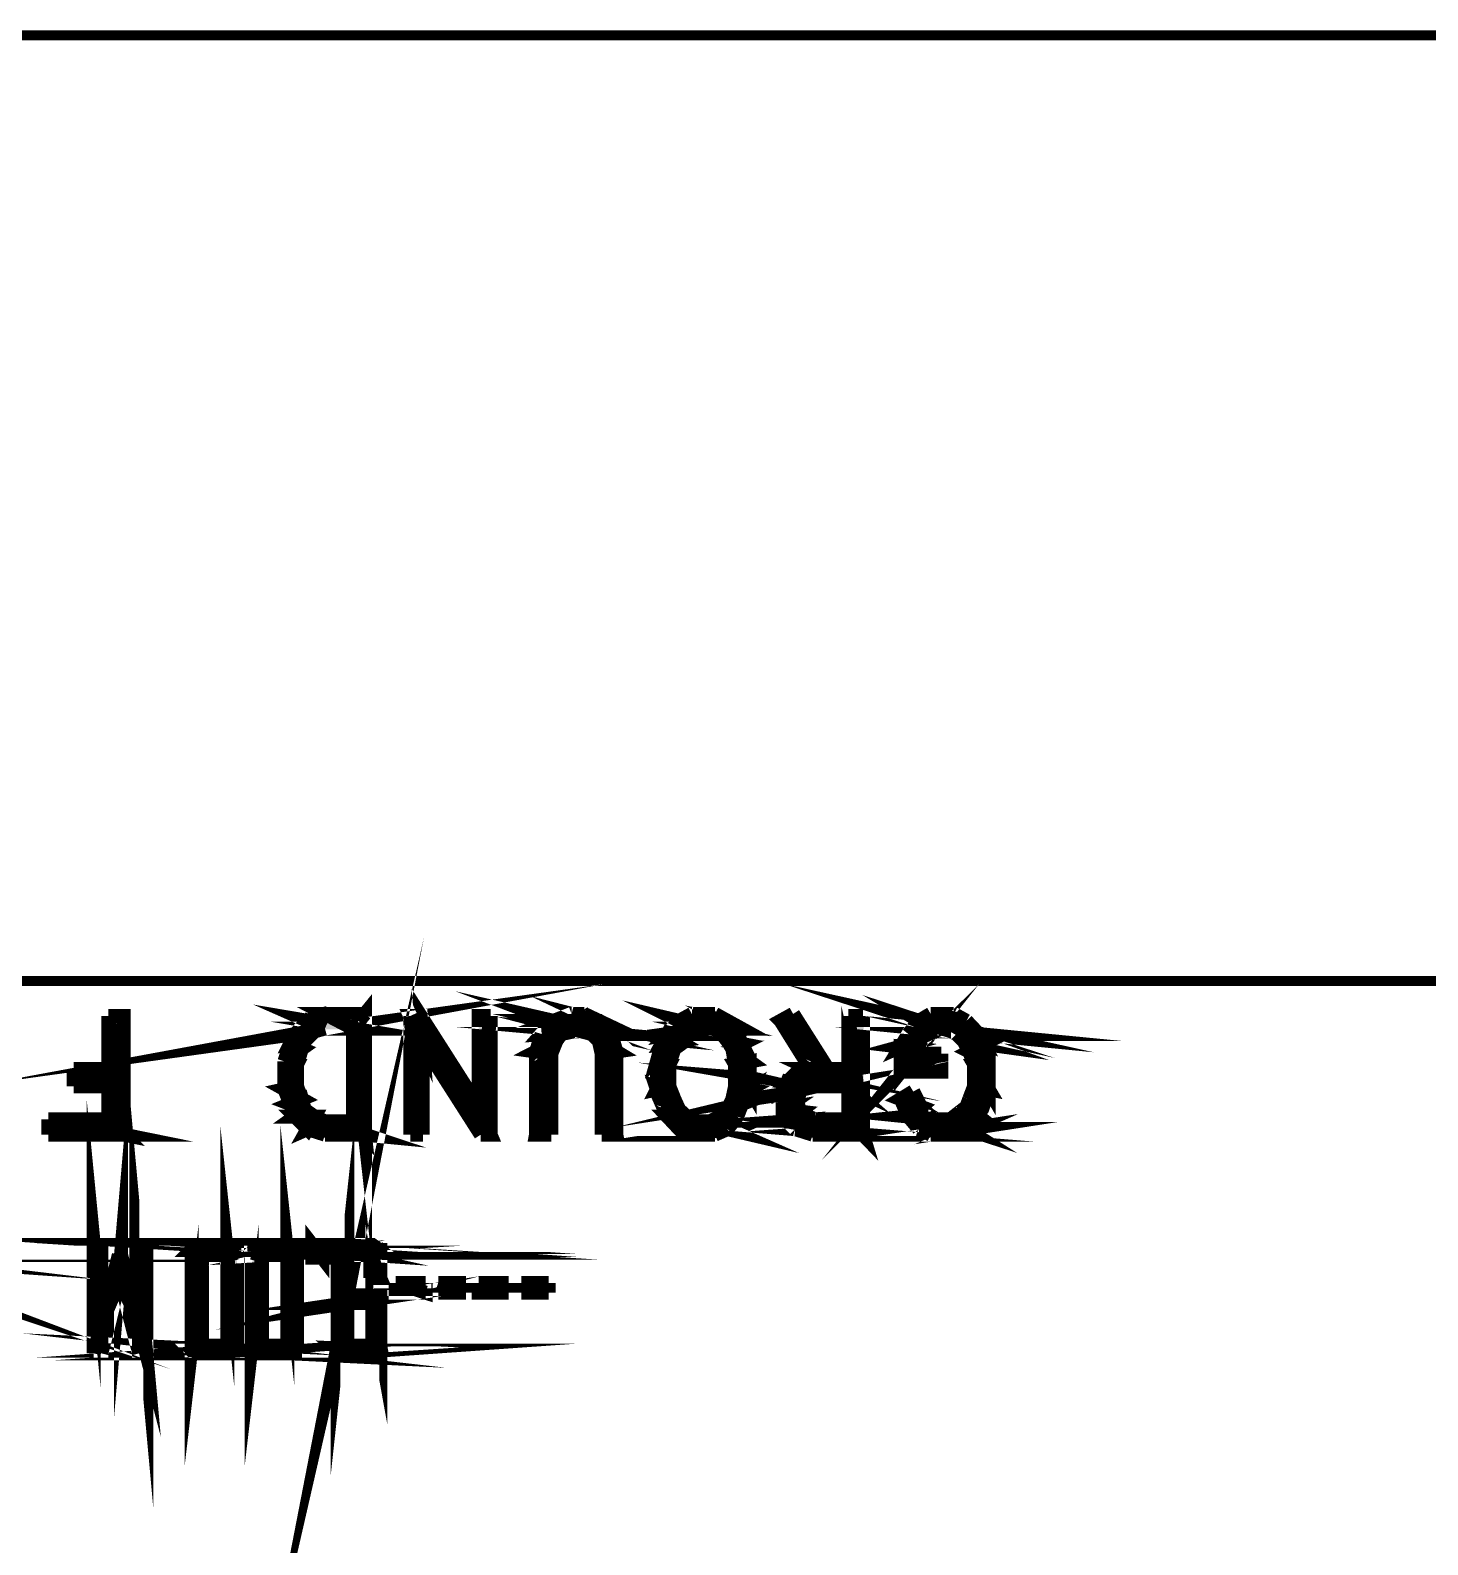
# Model space of a CAD drawing. Header units: inches. Extents: x -524 to 1067, y -71 to 1110.
# Drawn here: x 717.4 to 846.2, y 607.7 to 747.3 of the extents above; entities that cross this region are included whole.
import ezdxf

# ---------------------------------------------------------------- set-up
doc = ezdxf.new("R2010")
doc.units = ezdxf.units.IN
doc.header["$MEASUREMENT"] = 0
doc.layers.add('H', color=7, linetype='Continuous')
doc.layers.add('P', color=7, linetype='Continuous')

msp = doc.modelspace()

# ---------------------------------------------------------------- hatches: boundary and pattern name
at = {"layer": 'H', "linetype": 'Continuous'}
for points in [[(726, 645.54), (724.65, 649.91), (724.65, 656.41), (726, 645.54)], [(726, 645.54), (724.65, 656.41), (726, 656.41), (726, 645.54)], [(747.12, 655.25), (742.93, 655.96), (744.54, 656.67), (748.28, 656.67), (747.12, 655.25)], [(748.28, 645.54), (747.12, 655.25), (748.28, 656.67), (748.28, 645.54)], [(753.63, 653.9), (753.63, 645.54), (752.46, 645.54), (752.46, 656.41), (753.37, 656.41), (753.63, 653.9)], [(758.71, 648.11), (758.97, 645.54), (753.63, 653.9), (753.37, 656.41), (758.71, 648.11)], [(758.71, 648.11), (758.71, 656.41), (759.87, 656.41), (759.87, 645.54), (758.97, 645.54), (758.71, 648.11)], [(771.01, 654.81), (765.66, 655.96), (767.27, 656.67), (768.43, 656.67), (769.85, 655.96), (771.01, 654.81)], [(780.28, 655.25), (777.25, 655.96), (778.41, 656.67), (780.47, 656.67), (781.63, 655.96), (780.28, 655.25)], [(789.29, 651.59), (786.52, 655.96), (787.68, 656.67), (790.9, 651.59), (789.29, 651.59)], [(794.18, 645.54), (792.77, 649.91), (792.77, 656.41), (794.18, 645.54)], [(794.18, 645.54), (792.77, 656.41), (794.18, 656.41), (794.18, 645.54)], [(804.8, 654.81), (799.27, 655.96), (800.43, 656.67), (802.49, 656.67), (803.65, 655.96), (804.8, 654.81)], [(741.78, 654.81), (744.54, 655.25), (743.65, 655.06), (742.68, 654.09), (742.04, 652.04), (740.88, 649.72), (740.88, 652.29), (741.33, 653.9), (741.78, 654.81)], [(744.54, 655.25), (741.78, 654.81), (742.93, 655.96), (747.12, 655.25), (744.54, 655.25)], [(748.28, 645.54), (747.12, 646.69), (747.12, 655.25), (748.28, 645.54)], [(764.05, 653.2), (764.51, 654.81), (767.53, 655.06), (766.37, 654.81), (764.05, 653.2)], [(764.05, 653.2), (766.37, 654.81), (765.86, 654.09), (765.4, 652.94), (765.4, 645.54), (764.05, 645.54), (764.05, 653.2)], [(767.53, 655.06), (764.51, 654.81), (765.66, 655.96), (768.24, 655.06), (767.53, 655.06)], [(771.46, 653.2), (769.14, 654.81), (768.24, 655.06), (765.66, 655.96), (771.01, 654.81), (771.46, 653.2)], [(771.46, 653.2), (771.46, 645.54), (770.04, 645.54), (770.04, 652.94), (769.85, 654.09), (769.14, 654.81), (771.46, 653.2)], [(776.09, 654.81), (778.67, 655.25), (777.96, 655.06), (777.25, 654.09), (776.8, 653.39), (776.35, 652.04), (775.13, 649.72), (775.13, 652.29), (775.64, 653.9), (776.09, 654.81)], [(778.67, 655.25), (776.09, 654.81), (777.25, 655.96), (780.28, 655.25), (778.67, 655.25)], [(782.59, 654.81), (780.28, 655.25), (781.63, 655.96), (782.59, 654.81)], [(782.59, 654.81), (783.05, 653.9), (783.75, 652.29), (783.75, 649.72), (782.33, 652.04), (782.15, 653.39), (781.63, 654.09), (780.92, 655.06), (780.28, 655.25), (782.59, 654.81)], [(797.66, 653.65), (798.3, 654.81), (800.88, 655.06), (800.17, 654.81), (797.66, 653.65)], [(797.66, 653.65), (800.17, 654.81), (799.53, 654.09), (799.27, 653.39), (799.27, 652.94), (797.66, 651.33), (797.66, 653.65)], [(800.88, 655.06), (798.3, 654.81), (799.27, 655.96), (802.3, 655.06), (800.88, 655.06)], [(805.32, 653.9), (802.74, 654.81), (802.3, 655.06), (799.27, 655.96), (804.8, 654.81), (805.32, 653.9)], [(805.32, 653.9), (805.77, 652.29), (805.77, 649.72), (804.35, 652.04), (803.91, 653.2), (803.45, 654.09), (802.74, 654.81), (805.32, 653.9)], [(740.88, 649.72), (742.04, 652.04), (742.04, 649.91), (742.49, 648.75), (742.68, 647.85), (743.65, 647.14), (744.54, 646.69), (742.93, 645.98), (741.78, 647.14), (741.33, 648.3), (740.88, 649.72)], [(775.13, 649.72), (776.35, 652.04), (776.35, 649.91), (776.8, 648.75), (777.25, 647.85), (777.96, 647.14), (778.67, 646.69), (777.25, 645.98), (776.09, 647.14), (775.64, 648.3), (775.13, 649.72)], [(783.75, 649.72), (783.05, 648.3), (782.59, 647.14), (781.63, 645.98), (780.02, 646.69), (780.92, 647.14), (781.63, 647.85), (782.15, 648.75), (782.33, 649.91), (782.33, 652.04), (783.75, 649.72)], [(797.66, 651.33), (801.33, 652.94), (801.33, 651.33), (797.66, 651.33)], [(797.66, 651.33), (799.27, 652.94), (801.33, 652.94), (797.66, 651.33)], [(805.77, 649.72), (805.32, 648.3), (804.8, 647.14), (803.65, 648.11), (803.91, 648.75), (804.35, 649.91), (804.35, 652.04), (805.77, 649.72)], [(721.37, 649.91), (721.37, 651.59), (724.65, 649.91), (721.37, 649.91)], [(724.65, 649.91), (721.37, 651.59), (724.65, 651.59), (724.65, 649.91)], [(792.77, 649.91), (787.23, 650.43), (787.94, 651.07), (789.29, 651.59), (792.77, 649.91)], [(792.77, 649.91), (789.29, 651.59), (790.9, 651.59), (792.77, 649.91)], [(792.77, 649.91), (790.9, 651.59), (792.77, 651.59), (792.77, 649.91)], [(726, 645.54), (724.65, 646.95), (724.65, 649.91), (726, 645.54)], [(789.74, 649.91), (786.71, 649.27), (787.23, 650.43), (792.77, 649.91), (789.74, 649.91)], [(786.71, 649.27), (788.58, 649.72), (789.74, 649.91), (786.71, 649.27)], [(786.71, 649.27), (788.58, 649.72), (788.39, 649.46), (788.13, 648.75), (786.71, 647.85), (786.71, 649.27)], [(794.18, 645.54), (792.77, 646.95), (792.77, 649.91), (794.18, 645.54)], [(799.53, 648.11), (798.3, 647.14), (797.66, 648.75), (798.82, 649.46), (799.53, 648.11)], [(786.71, 647.85), (788.13, 648.75), (788.13, 648.3), (788.39, 647.59), (787.23, 646.69), (786.71, 647.85)], [(798.3, 647.14), (799.53, 648.11), (800.17, 647.4), (800.88, 646.95), (799.27, 645.98), (798.3, 647.14)], [(804.8, 647.14), (803.65, 645.98), (802.3, 646.95), (802.74, 647.4), (803.65, 648.11), (804.8, 647.14)], [(719.05, 645.54), (719.05, 646.95), (726, 645.54), (719.05, 645.54)], [(726, 645.54), (719.05, 646.95), (724.65, 646.95), (726, 645.54)], [(744.54, 645.54), (742.93, 645.98), (744.54, 646.69), (748.28, 645.54), (744.54, 645.54)], [(748.28, 645.54), (744.54, 646.69), (747.12, 646.69), (748.28, 645.54)], [(778.41, 645.54), (777.25, 645.98), (778.67, 646.69), (781.63, 645.98), (780.47, 645.54), (778.41, 645.54)], [(781.63, 645.98), (778.67, 646.69), (780.02, 646.69), (781.63, 645.98)], [(787.23, 646.69), (788.39, 647.59), (788.58, 647.4), (789.74, 646.95), (787.23, 646.69)], [(794.18, 645.54), (787.23, 646.69), (789.74, 646.95), (794.18, 645.54)], [(789.55, 645.54), (787.94, 645.98), (787.23, 646.69), (794.18, 645.54), (789.55, 645.54)], [(794.18, 645.54), (789.74, 646.95), (792.77, 646.95), (794.18, 645.54)], [(800.43, 645.54), (799.27, 645.98), (800.88, 646.95), (803.65, 645.98), (802.49, 645.54), (800.43, 645.54)], [(803.65, 645.98), (800.88, 646.95), (802.3, 646.95), (803.65, 645.98)], [(723.94, 628.15), (723.24, 625.38), (723.24, 635.36), (723.94, 635.36), (723.94, 628.15)], [(728.13, 625.38), (727.16, 628.86), (727.16, 635.36), (728.13, 625.38)], [(728.13, 625.38), (727.16, 635.36), (728.13, 635.36), (728.13, 625.38)], [(732.77, 635.1), (732.96, 635.36), (735.98, 635.1), (732.77, 635.1)], [(735.98, 635.1), (732.96, 635.36), (735.53, 635.36), (735.98, 635.1)], [(738.3, 635.1), (738.56, 635.36), (738.75, 635.36), (741.58, 635.1), (738.3, 635.1)], [(741.58, 635.1), (738.75, 635.36), (741.33, 635.36), (741.58, 635.1)], [(743.39, 634.2), (743.39, 635.36), (744.35, 635.36), (744.35, 634.2), (743.39, 634.2)], [(746.15, 635.1), (746.41, 635.36), (749.18, 635.1), (746.15, 635.1)], [(749.18, 635.1), (746.41, 635.36), (748.99, 635.36), (749.18, 635.1)], [(725.55, 631.88), (723.94, 625.38), (723.24, 625.38), (723.94, 628.15), (725.55, 634.4), (725.81, 634.4), (725.55, 632.08), (725.55, 631.88)], [(727.42, 628.15), (727.42, 625.38), (725.81, 631.88), (725.55, 632.08), (725.81, 634.4), (727.42, 628.15)], [(736.43, 634.66), (732.31, 634.91), (732.51, 635.1), (736.24, 634.91), (736.43, 634.66)], [(732.31, 634.66), (732.31, 634.91), (736.43, 634.66), (732.31, 634.66)], [(733.22, 634.4), (732.31, 634.66), (736.43, 634.66), (735.53, 634.4), (733.22, 634.4)], [(732.31, 626.09), (732.31, 634.66), (733.22, 634.4), (732.31, 626.09)], [(732.31, 626.09), (733.22, 634.4), (733.22, 626.09), (732.31, 626.09)], [(736.24, 634.91), (732.51, 635.1), (736.24, 635.1), (736.24, 634.91)], [(735.53, 626.09), (735.53, 634.4), (736.43, 634.66), (736.43, 626.09), (735.53, 626.09)], [(737.85, 634.66), (738.11, 634.91), (742.04, 634.66), (737.85, 634.66)], [(738.75, 634.4), (737.85, 634.66), (742.04, 634.66), (741.07, 634.4), (738.75, 634.4)], [(737.85, 626.09), (737.85, 634.66), (738.75, 634.4), (737.85, 626.09)], [(737.85, 626.09), (738.75, 634.4), (738.75, 626.09), (737.85, 626.09)], [(742.04, 634.66), (738.11, 634.91), (738.11, 635.1), (742.04, 634.91), (742.04, 634.66)], [(742.04, 634.91), (738.11, 635.1), (741.78, 635.1), (742.04, 634.91)], [(741.07, 626.09), (741.07, 634.4), (742.04, 634.66), (742.04, 626.09), (741.07, 626.09)], [(745.71, 634.66), (745.71, 634.91), (745.96, 635.1), (749.7, 634.91), (749.7, 634.66), (745.71, 634.66)], [(746.67, 634.4), (745.71, 626.09), (745.71, 634.66), (748.73, 634.4), (746.67, 634.4)], [(748.73, 634.4), (745.71, 634.66), (749.7, 634.66), (748.73, 634.4)], [(745.71, 626.09), (746.67, 634.4), (746.67, 630.02), (745.71, 626.09)], [(749.7, 634.91), (745.96, 635.1), (749.44, 635.1), (749.7, 634.91)], [(748.73, 632.34), (748.73, 634.4), (749.7, 634.66), (749.7, 632.34), (748.73, 632.34)], [(751.05, 630.92), (751.05, 631.88), (753.81, 631.88), (753.81, 630.92), (751.05, 630.92)], [(754.98, 630.92), (754.98, 631.88), (757.55, 631.88), (757.55, 630.92), (754.98, 630.92)], [(758.71, 630.92), (758.71, 631.88), (761.48, 631.88), (761.48, 630.92), (758.71, 630.92)], [(762.64, 630.92), (762.64, 631.88), (765.21, 631.88), (765.21, 630.92), (762.64, 630.92)], [(745.71, 625.83), (745.71, 626.09), (746.67, 630.02), (746.67, 626.09), (749.7, 626.09), (749.7, 625.38), (745.96, 625.38), (745.96, 625.57), (745.71, 625.83)], [(746.67, 630.02), (749.18, 630.73), (749.44, 630.73), (749.7, 630.47), (746.67, 630.02)], [(746.67, 630.02), (748.99, 630.73), (749.18, 630.73), (746.67, 630.02)], [(746.67, 630.02), (746.67, 630.73), (748.99, 630.73), (746.67, 630.02)], [(746.67, 630.02), (749.7, 630.47), (749.7, 630.02), (746.67, 630.02)], [(748.99, 626.09), (748.99, 630.02), (749.7, 630.02), (749.7, 626.09), (748.99, 626.09)], [(728.13, 625.38), (727.16, 628.86), (727.42, 628.86), (727.42, 628.6), (728.13, 625.38)], [(727.42, 625.38), (727.42, 628.6), (728.13, 625.38), (727.42, 625.38)], [(732.51, 625.38), (732.31, 625.57), (732.31, 626.09), (736.24, 625.57), (736.24, 625.38), (732.51, 625.38)], [(736.24, 625.57), (732.31, 626.09), (736.43, 626.09), (736.24, 625.57)], [(738.11, 625.38), (738.11, 625.57), (737.85, 625.83), (737.85, 626.09), (742.04, 625.57), (741.78, 625.57), (741.78, 625.38), (738.11, 625.38)], [(742.04, 625.57), (737.85, 626.09), (742.04, 626.09), (742.04, 625.57)]]:
    msp.add_hatch(color=256, dxfattribs=at).paths.add_polyline_path(points)

# ---------------------------------------------------------------- linework, layer by layer
at = {"layer": 'P'}
for points, const_width in [([(322.02, -70.81), (322.02, 746.87), (1045.84, 746.87), (1045.84, -42.29)], 0.927), ([(746.61, 630.02), (745.71, 626.09), (746.61, 630.73)], 1.29), ([(1045.84, 659.7), (322.02, 659.7)], 0.927), ([(743.58, 655.06), (741.78, 654.81), (744.54, 655.32)], 1.29), ([(753.56, 653.9), (753.37, 656.48), (758.71, 648.11)], 1.29), ([(799.27, 653), (797.59, 651.33), (799.27, 653.45), (799.27, 653)], 1.29), ([(747.12, 655.32), (744.54, 655.32), (742.93, 656.03), (747.12, 655.32)], 1.29), ([(752.4, 656.48), (753.56, 653.9), (753.37, 656.48), (752.4, 656.48)], 1.29), ([(767.27, 656.67), (769.78, 656.03), (768.43, 656.67)], 1.29), ([(780.21, 655.32), (778.6, 655.32), (777.18, 656.03), (780.21, 655.32)], 1.29), ([(778.35, 656.67), (781.63, 656.03), (780.47, 656.67)], 1.29), ([(800.88, 655.06), (799.27, 656.03), (802.23, 655.06)], 1.29), ([(724.59, 651.59), (724.59, 656.48)], 1.29), ([(724.59, 656.48), (726, 645.54)], 1.29), ([(726, 645.54), (724.59, 656.48)], 1.29), ([(724.59, 656.48), (726, 656.48), (726, 645.54)], 1.29), ([(744.54, 655.32), (742.93, 656.03), (741.78, 654.81)], 1.29), ([(747.12, 655.32), (744.54, 656.67), (748.22, 656.67)], 1.29), ([(747.12, 655.32), (744.54, 656.67), (742.93, 656.03)], 1.29), ([(742.93, 656.03), (747.12, 655.32)], 1.29), ([(748.22, 656.67), (747.12, 655.32), (748.22, 645.54), (748.22, 656.67)], 1.29), ([(748.22, 656.67), (747.12, 655.32)], 1.29), ([(753.56, 645.54), (752.4, 656.48)], 1.29), ([(752.4, 656.48), (752.4, 645.54)], 1.29), ([(753.56, 645.54), (752.4, 656.48)], 1.29), ([(752.4, 656.48), (753.56, 653.9), (753.56, 645.54)], 1.29), ([(758.71, 648.11), (759.8, 656.48)], 1.29), ([(758.71, 648.11), (759.8, 656.48)], 1.29), ([(759.8, 656.48), (758.71, 656.48), (758.71, 648.11)], 1.29), ([(759.8, 656.48), (759.8, 645.54)], 1.29), ([(769.78, 656.03), (765.6, 656.03), (770.94, 654.81), (769.78, 656.03)], 1.29), ([(765.6, 656.03), (768.17, 655.06), (770.94, 654.81), (765.6, 656.03)], 1.29), ([(769.78, 656.03), (765.6, 656.03), (767.27, 656.67)], 1.29), ([(765.6, 656.03), (764.51, 654.81), (767.47, 655.06)], 1.29), ([(765.86, 654.16), (766.3, 654.81), (763.99, 653.2)], 1.29), ([(768.17, 655.06), (767.47, 655.06), (765.6, 656.03)], 1.29), ([(765.6, 656.03), (768.17, 655.06)], 1.29), ([(767.47, 655.06), (765.6, 656.03)], 1.29), ([(768.43, 656.67), (767.27, 656.67)], 1.29), ([(767.27, 656.67), (769.78, 656.03)], 1.29), ([(777.18, 656.03), (776.09, 654.81), (778.6, 655.32)], 1.29), ([(777.18, 656.03), (778.35, 656.67)], 1.29), ([(778.6, 655.32), (777.18, 656.03)], 1.29), ([(781.63, 656.03), (777.18, 656.03)], 1.29), ([(781.63, 656.03), (777.18, 656.03)], 1.29), ([(777.18, 656.03), (780.21, 655.32), (781.63, 656.03)], 1.29), ([(780.47, 656.67), (778.35, 656.67)], 1.29), ([(778.35, 656.67), (781.63, 656.03)], 1.29), ([(781.63, 656.03), (780.21, 655.32), (782.53, 654.81)], 1.29), ([(782.53, 654.81), (781.63, 656.03)], 1.29), ([(790.9, 651.59), (786.52, 656.03), (787.68, 656.67)], 1.29), ([(790.9, 651.59), (786.52, 656.03)], 1.29), ([(786.52, 656.03), (789.29, 651.59)], 1.29), ([(787.68, 656.67), (790.9, 651.59)], 1.29), ([(794.12, 645.54), (792.77, 651.59), (792.77, 649.98)], 1.29), ([(794.12, 645.54), (792.77, 651.59), (792.77, 656.48)], 1.29), ([(792.77, 656.48), (794.12, 645.54)], 1.29), ([(794.12, 645.54), (792.77, 656.48)], 1.29), ([(792.77, 656.48), (794.12, 656.48)], 1.29), ([(794.12, 656.48), (794.12, 645.54)], 1.29), ([(799.27, 656.03), (802.23, 655.06), (804.8, 654.81), (799.27, 656.03)], 1.29), ([(799.27, 656.03), (798.3, 654.81)], 1.29), ([(799.27, 656.03), (800.36, 656.67)], 1.29), ([(800.88, 655.06), (799.27, 656.03)], 1.29), ([(803.65, 656.03), (799.27, 656.03)], 1.29), ([(803.65, 656.03), (799.27, 656.03)], 1.29), ([(799.27, 656.03), (804.8, 654.81)], 1.29), ([(802.49, 656.67), (800.36, 656.67)], 1.29), ([(800.36, 656.67), (803.65, 656.03)], 1.29), ([(800.36, 656.67), (803.65, 656.03)], 1.29), ([(803.65, 656.03), (802.49, 656.67)], 1.29), ([(804.8, 654.81), (803.65, 656.03)], 1.29), ([(742.68, 654.16), (741.33, 653.9), (741.78, 654.81)], 1.29), ([(742.68, 654.16), (741.33, 653.9)], 1.29), ([(741.78, 654.81), (744.54, 655.32)], 1.29), ([(743.58, 655.06), (741.78, 654.81)], 1.29), ([(741.78, 654.81), (742.68, 654.16)], 1.29), ([(741.78, 654.81), (742.68, 654.16)], 1.29), ([(742.42, 653.45), (742.68, 654.16)], 1.29), ([(742.68, 654.16), (743.58, 655.06)], 1.29), ([(744.54, 655.32), (743.58, 655.06)], 1.29), ([(747.12, 655.32), (747.12, 646.76)], 1.29), ([(747.12, 646.76), (748.22, 645.54), (747.12, 655.32)], 1.29), ([(768.17, 655.06), (770.94, 654.81), (769.14, 654.81), (768.17, 655.06)], 1.29), ([(765.4, 653), (763.99, 653.2), (765.86, 654.16)], 1.29), ([(766.3, 654.81), (763.99, 653.2)], 1.29), ([(763.99, 653.2), (764.51, 654.81)], 1.29), ([(763.99, 653.2), (765.86, 654.16)], 1.29), ([(767.47, 655.06), (764.51, 654.81)], 1.29), ([(764.51, 654.81), (766.3, 654.81), (767.47, 655.06)], 1.29), ([(764.51, 654.81), (766.3, 654.81)], 1.29), ([(765.86, 654.16), (765.4, 653)], 1.29), ([(770.94, 654.81), (769.14, 654.81), (771.39, 653.2)], 1.29), ([(769.14, 654.81), (769.78, 654.16), (771.39, 653.2)], 1.29), ([(771.39, 653.2), (769.14, 654.81)], 1.29), ([(769.78, 654.16), (771.39, 653.2), (770.04, 653), (769.78, 654.16)], 1.29), ([(771.39, 653.2), (770.94, 654.81)], 1.29), ([(777.89, 655.06), (776.09, 654.81), (777.18, 654.16)], 1.29), ([(776.09, 654.81), (777.18, 654.16), (775.58, 653.9), (776.09, 654.81)], 1.29), ([(775.13, 649.72), (776.28, 649.98), (776.28, 652.04), (775.13, 649.72)], 1.29), ([(777.18, 654.16), (775.58, 653.9)], 1.29), ([(775.58, 653.9), (776.74, 653.45), (777.18, 654.16)], 1.29), ([(778.6, 655.32), (777.89, 655.06), (776.09, 654.81)], 1.29), ([(776.09, 654.81), (778.6, 655.32)], 1.29), ([(777.18, 654.16), (777.89, 655.06)], 1.29), ([(780.21, 655.32), (780.92, 655.06)], 1.29), ([(782.53, 654.81), (780.21, 655.32)], 1.29), ([(780.92, 655.06), (782.53, 654.81)], 1.29), ([(780.92, 655.06), (782.53, 654.81), (781.63, 654.16), (780.92, 655.06)], 1.29), ([(782.53, 654.81), (781.63, 654.16)], 1.29), ([(781.63, 654.16), (782.98, 653.9), (782.53, 654.81)], 1.29), ([(781.63, 654.16), (782.98, 653.9), (782.08, 653.45)], 1.29), ([(782.08, 653.45), (781.63, 654.16)], 1.29), ([(802.23, 655.06), (804.8, 654.81), (802.74, 654.81), (802.23, 655.06)], 1.29), ([(799.27, 653.45), (797.59, 653.65), (799.46, 654.16)], 1.29), ([(798.3, 654.81), (800.17, 654.81), (797.59, 653.65), (798.3, 654.81)], 1.29), ([(800.17, 654.81), (797.59, 653.65)], 1.29), ([(797.59, 653.65), (799.46, 654.16)], 1.29), ([(800.88, 655.06), (798.3, 654.81)], 1.29), ([(798.3, 654.81), (800.88, 655.06)], 1.29), ([(798.3, 654.81), (800.17, 654.81)], 1.29), ([(799.46, 654.16), (799.27, 653.45)], 1.29), ([(799.46, 654.16), (800.17, 654.81)], 1.29), ([(804.8, 654.81), (802.74, 654.81), (805.26, 653.9), (804.8, 654.81)], 1.29), ([(803.39, 654.16), (805.26, 653.9), (802.74, 654.81)], 1.29), ([(800.17, 654.81), (800.88, 655.06)], 1.29), ([(802.23, 655.06), (800.88, 655.06)], 1.29), ([(802.74, 654.81), (803.39, 654.16)], 1.29), ([(803.39, 654.16), (805.26, 653.9), (803.91, 653.2)], 1.29), ([(803.91, 653.2), (803.39, 654.16)], 1.29), ([(741.33, 653.9), (742.42, 653.45), (740.81, 652.29)], 1.29), ([(740.81, 652.29), (741.33, 653.9)], 1.29), ([(742.42, 653.45), (740.81, 652.29)], 1.29), ([(741.33, 653.9), (742.42, 653.45)], 1.29), ([(741.97, 652.04), (742.42, 653.45)], 1.29), ([(758.9, 645.54), (758.71, 648.11), (753.56, 653.9)], 1.29), ([(753.56, 653.9), (758.9, 645.54)], 1.29), ([(758.71, 648.11), (753.56, 653.9)], 1.29), ([(765.4, 645.54), (763.99, 645.54), (765.4, 653)], 1.29), ([(763.99, 645.54), (765.4, 653), (763.99, 653.2)], 1.29), ([(763.99, 653.2), (763.99, 645.54)], 1.29), ([(765.4, 653), (765.4, 645.54)], 1.29), ([(771.39, 653.2), (770.04, 653), (771.39, 645.54)], 1.29), ([(770.04, 653), (771.39, 645.54), (770.04, 645.54)], 1.29), ([(770.04, 645.54), (770.04, 653)], 1.29), ([(771.39, 645.54), (771.39, 653.2)], 1.29), ([(775.58, 653.9), (776.74, 653.45), (775.13, 652.29), (775.58, 653.9)], 1.29), ([(776.74, 653.45), (775.13, 652.29)], 1.29), ([(776.28, 652.04), (776.74, 653.45)], 1.29), ([(782.98, 653.9), (782.08, 653.45)], 1.29), ([(782.08, 653.45), (783.69, 652.29)], 1.29), ([(782.08, 653.45), (783.69, 652.29), (782.33, 652.04), (782.08, 653.45)], 1.29), ([(783.69, 649.72), (782.33, 649.98), (782.33, 652.04), (783.69, 649.72)], 1.29), ([(783.69, 652.29), (782.98, 653.9)], 1.29), ([(797.59, 651.33), (799.27, 653.45), (797.59, 653.65), (797.59, 651.33)], 1.29), ([(801.33, 653), (801.33, 651.33), (797.59, 651.33)], 1.29), ([(797.59, 651.33), (801.33, 653)], 1.29), ([(801.33, 653), (797.59, 651.33)], 1.29), ([(797.59, 651.33), (799.27, 653)], 1.29), ([(801.33, 653), (799.27, 653), (801.33, 653), (801.33, 653), (799.27, 653)], 1.29), ([(805.26, 653.9), (803.91, 653.2), (805.7, 652.29)], 1.29), ([(803.91, 653.2), (805.7, 652.29)], 1.29), ([(805.7, 652.29), (804.35, 652.04), (803.91, 653.2)], 1.29), ([(805.7, 652.29), (805.26, 653.9)], 1.29), ([(721.37, 651.59), (721.37, 649.98)], 1.29), ([(724.59, 649.98), (721.37, 651.59)], 1.29), ([(721.37, 651.59), (724.59, 651.59), (721.37, 651.59), (721.37, 651.59), (724.59, 651.59)], 1.29), ([(721.37, 651.59), (724.59, 649.98), (724.59, 651.59)], 1.29), ([(726, 645.54), (724.59, 651.59)], 1.29), ([(724.59, 651.59), (724.59, 649.98)], 1.29), ([(726, 645.54), (724.59, 651.59)], 1.29), ([(740.81, 652.29), (741.97, 652.04)], 1.29), ([(740.81, 652.29), (741.97, 652.04), (740.81, 649.72)], 1.29), ([(740.81, 649.72), (740.81, 652.29)], 1.29), ([(741.97, 652.04), (740.81, 649.72)], 1.29), ([(741.97, 649.98), (741.97, 652.04)], 1.29), ([(788.58, 649.72), (788.32, 649.52), (786.71, 649.27), (788.58, 649.72)], 1.29), ([(789.74, 649.98), (787.16, 650.43), (792.77, 649.98)], 1.29), ([(775.13, 652.29), (776.28, 652.04)], 1.29), ([(775.13, 652.29), (776.28, 652.04), (775.13, 649.72)], 1.29), ([(775.13, 649.72), (775.13, 652.29)], 1.29), ([(783.69, 652.29), (782.33, 652.04), (783.69, 649.72), (783.69, 652.29)], 1.29), ([(790.9, 651.59), (789.29, 651.59), (792.77, 649.98), (790.9, 651.59)], 1.29), ([(787.87, 651.13), (789.29, 651.59)], 1.29), ([(789.29, 651.59), (790.9, 651.59)], 1.29), ([(789.29, 651.59), (792.77, 649.98)], 1.29), ([(790.9, 651.59), (792.77, 651.59), (790.9, 651.59), (790.9, 651.59), (792.77, 651.59)], 1.29), ([(790.9, 651.59), (792.77, 649.98), (792.77, 651.59)], 1.29), ([(805.7, 652.29), (804.35, 652.04), (805.7, 649.72), (805.7, 652.29)], 1.29), ([(804.35, 652.04), (804.35, 649.98), (805.7, 649.72), (804.35, 652.04)], 1.29), ([(721.37, 649.98), (724.59, 649.98)], 1.29), ([(724.59, 649.98), (724.59, 646.95)], 1.29), ([(726, 645.54), (724.59, 649.98)], 1.29), ([(724.59, 649.98), (726, 645.54)], 1.29), ([(742.42, 648.82), (740.81, 649.72), (741.97, 649.98)], 1.29), ([(740.81, 649.72), (741.97, 649.98)], 1.29), ([(741.97, 649.98), (742.42, 648.82)], 1.29), ([(776.74, 648.82), (775.13, 649.72), (775.58, 648.37)], 1.29), ([(775.13, 649.72), (776.28, 649.98), (776.74, 648.82)], 1.29), ([(782.08, 648.82), (783.69, 649.72), (782.98, 648.37)], 1.29), ([(782.08, 648.82), (783.69, 649.72), (782.33, 649.98)], 1.29), ([(782.33, 649.98), (782.08, 648.82)], 1.29), ([(787.16, 650.43), (792.77, 649.98), (787.87, 651.13), (787.16, 650.43)], 1.29), ([(789.74, 649.98), (787.16, 650.43), (786.71, 649.27), (789.74, 649.98)], 1.29), ([(788.58, 649.72), (786.71, 649.27), (789.74, 649.98)], 1.29), ([(792.77, 649.98), (787.87, 651.13)], 1.29), ([(789.74, 649.98), (788.58, 649.72)], 1.29), ([(792.77, 649.98), (789.74, 649.98)], 1.29), ([(792.77, 649.98), (792.77, 646.95)], 1.29), ([(792.77, 646.95), (794.12, 645.54), (792.77, 649.98)], 1.29), ([(792.77, 649.98), (794.12, 645.54)], 1.29), ([(803.91, 648.82), (804.35, 649.98)], 1.29), ([(804.35, 649.98), (805.7, 649.72)], 1.29), ([(725.75, 631.88), (725.75, 634.46), (725.55, 632.14), (725.75, 631.88)], 1.29), ([(742.68, 647.85), (741.33, 648.37), (742.42, 648.82), (742.68, 647.85)], 1.29), ([(741.33, 648.37), (742.42, 648.82), (740.81, 649.72)], 1.29), ([(740.81, 649.72), (741.33, 648.37)], 1.29), ([(777.18, 647.85), (775.58, 648.37), (776.09, 647.21)], 1.29), ([(776.74, 648.82), (775.13, 649.72)], 1.29), ([(775.58, 648.37), (776.74, 648.82), (777.18, 647.85)], 1.29), ([(775.58, 648.37), (776.74, 648.82)], 1.29), ([(781.63, 647.85), (782.98, 648.37), (782.08, 648.82), (781.63, 647.85)], 1.29), ([(782.98, 648.37), (782.08, 648.82)], 1.29), ([(788.32, 649.52), (786.71, 649.27), (788.13, 648.82), (788.32, 649.52)], 1.29), ([(786.71, 649.27), (788.13, 648.82), (786.71, 647.85), (786.71, 649.27)], 1.29), ([(786.71, 647.85), (788.13, 648.82)], 1.29), ([(788.13, 648.82), (788.13, 648.37)], 1.29), ([(798.75, 649.52), (797.59, 648.82), (799.46, 648.11)], 1.29), ([(797.59, 648.82), (799.46, 648.11), (798.3, 647.21)], 1.29), ([(798.3, 647.21), (797.59, 648.82)], 1.29), ([(799.46, 648.11), (798.75, 649.52)], 1.29), ([(803.65, 648.11), (803.91, 648.82)], 1.29), ([(805.7, 649.72), (803.91, 648.82)], 1.29), ([(805.7, 649.72), (803.91, 648.82)], 1.29), ([(803.91, 648.82), (805.26, 648.37), (805.7, 649.72)], 1.29), ([(803.91, 648.82), (805.26, 648.37)], 1.29), ([(723.94, 628.15), (723.24, 635.36), (723.24, 625.38)], 1.29), ([(743.58, 647.21), (741.78, 647.21), (742.68, 647.85), (743.58, 647.21)], 1.29), ([(742.93, 646.05), (743.58, 647.21), (741.78, 647.21), (742.93, 646.05)], 1.29), ([(742.68, 647.85), (741.33, 648.37)], 1.29), ([(741.33, 648.37), (741.78, 647.21)], 1.29), ([(741.78, 647.21), (742.68, 647.85)], 1.29), ([(744.54, 646.76), (742.93, 646.05), (743.58, 647.21)], 1.29), ([(743.58, 647.21), (744.54, 646.76)], 1.29), ([(758.9, 645.54), (759.8, 645.54), (758.71, 648.11)], 1.29), ([(758.71, 648.11), (758.9, 645.54)], 1.29), ([(759.8, 645.54), (758.71, 648.11)], 1.29), ([(777.18, 646.05), (777.89, 647.21), (776.09, 647.21), (777.18, 646.05)], 1.29), ([(777.18, 647.85), (775.58, 648.37)], 1.29), ([(778.6, 646.76), (781.63, 646.05), (780.02, 646.76)], 1.29), ([(776.09, 647.21), (777.18, 647.85), (777.89, 647.21)], 1.29), ([(776.09, 647.21), (777.18, 647.85)], 1.29), ([(777.89, 647.21), (776.09, 647.21)], 1.29), ([(777.18, 646.05), (777.89, 647.21), (778.6, 646.76)], 1.29), ([(780.92, 647.21), (780.02, 646.76)], 1.29), ([(781.63, 647.85), (780.92, 647.21)], 1.29), ([(781.63, 646.05), (780.92, 647.21)], 1.29), ([(781.63, 646.05), (780.92, 647.21)], 1.29), ([(780.92, 647.21), (782.53, 647.21)], 1.29), ([(780.92, 647.21), (782.53, 647.21)], 1.29), ([(781.63, 647.85), (782.98, 648.37)], 1.29), ([(782.53, 647.21), (781.63, 647.85)], 1.29), ([(782.53, 647.21), (781.63, 647.85)], 1.29), ([(782.53, 647.21), (781.63, 646.05)], 1.29), ([(782.98, 648.37), (782.53, 647.21)], 1.29), ([(789.74, 646.95), (787.16, 646.76), (788.58, 647.4), (789.74, 646.95)], 1.29), ([(788.13, 648.37), (786.71, 647.85)], 1.29), ([(788.13, 648.37), (786.71, 647.85)], 1.29), ([(786.71, 647.85), (788.32, 647.66)], 1.29), ([(786.71, 647.85), (788.32, 647.66), (787.16, 646.76)], 1.29), ([(787.16, 646.76), (786.71, 647.85)], 1.29), ([(788.58, 647.4), (788.32, 647.66), (787.16, 646.76)], 1.29), ([(787.16, 646.76), (788.58, 647.4)], 1.29), ([(788.32, 647.66), (788.13, 648.37)], 1.29), ([(800.17, 647.4), (798.3, 647.21), (800.88, 646.95)], 1.29), ([(799.46, 648.11), (800.17, 647.4), (798.3, 647.21)], 1.29), ([(798.3, 647.21), (799.46, 648.11)], 1.29), ([(798.3, 647.21), (800.88, 646.95), (799.27, 646.05)], 1.29), ([(799.27, 646.05), (798.3, 647.21)], 1.29), ([(800.88, 646.95), (803.65, 646.05), (802.23, 646.95)], 1.29), ([(800.88, 646.95), (800.17, 647.4)], 1.29), ([(803.65, 648.11), (802.74, 647.4), (804.8, 647.21), (803.65, 648.11)], 1.29), ([(802.23, 646.95), (802.74, 647.4)], 1.29), ([(804.8, 647.21), (802.23, 646.95)], 1.29), ([(804.8, 647.21), (802.23, 646.95)], 1.29), ([(802.23, 646.95), (803.65, 646.05), (804.8, 647.21)], 1.29), ([(802.74, 647.4), (804.8, 647.21)], 1.29), ([(805.26, 648.37), (803.65, 648.11)], 1.29), ([(805.26, 648.37), (803.65, 648.11)], 1.29), ([(803.65, 648.11), (804.8, 647.21), (805.26, 648.37)], 1.29), ([(719.05, 646.95), (726, 645.54), (719.05, 645.54)], 1.29), ([(719.05, 645.54), (719.05, 646.95)], 1.29), ([(719.05, 646.95), (724.59, 646.95)], 1.29), ([(724.59, 646.95), (719.05, 646.95), (719.05, 646.95), (724.59, 646.95)], 1.29), ([(719.05, 646.95), (726, 645.54), (724.59, 646.95)], 1.29), ([(724.59, 646.95), (726, 645.54)], 1.29), ([(735.53, 626.09), (736.43, 626.09), (735.53, 634.46), (735.53, 626.09)], 1.29), ([(741.07, 626.09), (741.97, 626.09), (741.07, 634.46), (741.07, 626.09)], 1.29), ([(744.54, 646.76), (742.93, 646.05)], 1.29), ([(742.93, 646.05), (748.22, 645.54), (744.54, 646.76)], 1.29), ([(742.93, 646.05), (748.22, 645.54)], 1.29), ([(744.54, 645.54), (742.93, 646.05)], 1.29), ([(744.54, 646.76), (747.12, 646.76), (744.54, 646.76), (744.54, 646.76), (747.12, 646.76)], 1.29), ([(744.54, 646.76), (748.22, 645.54)], 1.29), ([(746.61, 630.73), (746.61, 634.46), (745.71, 626.09)], 1.29), ([(748.22, 645.54), (747.12, 646.76)], 1.29), ([(780.47, 645.54), (778.35, 645.54), (781.63, 646.05)], 1.29), ([(778.35, 645.54), (781.63, 646.05), (777.18, 646.05)], 1.29), ([(777.18, 646.05), (778.6, 646.76), (781.63, 646.05)], 1.29), ([(778.6, 646.76), (777.18, 646.05)], 1.29), ([(777.18, 646.05), (778.35, 645.54)], 1.29), ([(781.63, 646.05), (777.18, 646.05)], 1.29), ([(778.6, 646.76), (780.02, 646.76), (778.6, 646.76), (778.6, 646.76), (780.02, 646.76)], 1.29), ([(787.87, 646.05), (794.12, 645.54), (789.48, 645.54)], 1.29), ([(780.02, 646.76), (781.63, 646.05)], 1.29), ([(781.63, 646.05), (780.47, 645.54)], 1.29), ([(789.74, 646.95), (787.16, 646.76), (794.12, 645.54)], 1.29), ([(787.16, 646.76), (787.87, 646.05)], 1.29), ([(794.12, 645.54), (787.16, 646.76)], 1.29), ([(787.87, 646.05), (794.12, 645.54)], 1.29), ([(789.48, 645.54), (787.87, 646.05)], 1.29), ([(794.12, 645.54), (789.74, 646.95)], 1.29), ([(789.74, 646.95), (792.77, 646.95), (789.74, 646.95), (789.74, 646.95), (792.77, 646.95)], 1.29), ([(789.74, 646.95), (794.12, 645.54)], 1.29), ([(794.12, 645.54), (792.77, 646.95)], 1.29), ([(800.36, 645.54), (803.65, 646.05), (799.27, 646.05)], 1.29), ([(799.27, 646.05), (800.88, 646.95)], 1.29), ([(799.27, 646.05), (800.36, 645.54)], 1.29), ([(803.65, 646.05), (799.27, 646.05)], 1.29), ([(800.36, 645.54), (803.65, 646.05), (802.49, 645.54)], 1.29), ([(800.88, 646.95), (803.65, 646.05)], 1.29), ([(800.88, 646.95), (802.23, 646.95), (800.88, 646.95), (800.88, 646.95), (802.23, 646.95)], 1.29), ([(698.64, 635.17), (700.77, 634.46), (698.9, 635.17)], 1.29), ([(748.22, 645.54), (744.54, 645.54)], 1.29), ([(752.4, 645.54), (753.56, 645.54)], 1.29), ([(802.49, 645.54), (800.36, 645.54)], 1.29), ([(745.71, 634.66), (745.71, 626.09), (746.61, 634.46)], 1.29), ([(700.77, 634.46), (699.61, 634.46), (697.94, 634.66), (700.77, 634.46)], 1.29), ([(733.22, 634.46), (732.25, 626.09), (732.25, 634.66)], 1.29), ([(738.75, 634.46), (737.78, 626.09), (737.78, 634.66)], 1.29), ([(748.92, 626.09), (749.63, 626.09), (748.92, 630.02), (748.92, 626.09)], 1.29), ([(735.53, 634.46), (733.22, 634.46), (736.43, 634.66)], 1.29), ([(735.98, 635.17), (732.96, 635.36), (735.53, 635.36)], 1.29), ([(736.18, 635.17), (732.51, 635.17), (736.18, 635.17), (732.51, 635.17), (736.18, 634.91), (736.18, 635.17)], 1.29), ([(733.22, 634.46), (736.43, 634.66), (732.25, 634.66)], 1.29), ([(732.51, 635.17), (736.18, 634.91), (732.51, 635.17), (736.18, 634.91), (732.25, 634.91), (732.51, 635.17)], 1.29), ([(741.97, 634.91), (738.04, 634.91), (741.97, 634.66), (741.97, 634.91)], 1.29), ([(741.78, 635.17), (738.04, 635.17), (741.78, 635.17), (738.04, 635.17), (741.97, 634.91)], 1.29), ([(741.52, 635.17), (738.75, 635.36), (741.33, 635.36), (741.52, 635.17)], 1.29), ([(738.49, 635.36), (741.52, 635.17), (738.3, 635.17), (738.49, 635.36)], 1.29), ([(737.78, 634.66), (741.97, 634.66), (738.04, 634.91)], 1.29), ([(738.04, 635.17), (741.97, 634.91), (738.04, 635.17), (741.97, 634.91), (738.04, 634.91), (738.04, 635.17)], 1.29), ([(723.94, 628.15), (723.24, 635.36), (723.94, 628.15), (723.94, 628.15), (723.24, 635.36)], 1.29), ([(723.94, 635.36), (723.24, 635.36)], 1.29), ([(723.94, 628.15), (723.94, 635.36)], 1.29), ([(723.94, 628.15), (723.94, 635.36), (723.94, 628.67), (723.94, 628.15)], 1.29), ([(723.94, 635.36), (723.94, 628.67), (723.94, 628.86), (723.94, 635.36)], 1.29), ([(749.63, 634.91), (745.71, 634.91), (749.63, 634.66), (749.63, 634.91)], 1.29), ([(728.07, 625.38), (727.16, 635.36), (728.07, 635.36), (728.07, 625.38)], 1.29), ([(727.16, 635.36), (727.16, 628.86), (728.07, 625.38), (727.16, 635.36)], 1.29), ([(749.37, 635.17), (745.96, 635.17), (749.37, 635.17), (745.96, 635.17), (749.63, 634.91)], 1.29), ([(749.18, 635.17), (746.41, 635.36), (748.92, 635.36), (749.18, 635.17)], 1.29), ([(745.71, 634.91), (749.63, 634.66), (745.71, 634.66), (745.71, 634.91)], 1.29), ([(746.41, 635.36), (749.18, 635.17), (746.41, 635.36), (749.18, 635.17), (746.15, 635.17), (746.41, 635.36)], 1.29), ([(745.96, 635.17), (749.63, 634.91), (745.96, 635.17), (749.63, 634.91), (745.71, 634.91), (745.96, 635.17)], 1.29), ([(732.25, 634.91), (736.43, 634.66), (732.25, 634.91)], 1.29), ([(736.18, 634.91), (732.25, 634.91)], 1.29), ([(732.25, 634.91), (736.43, 634.66)], 1.29), ([(732.25, 634.66), (733.22, 634.46)], 1.29), ([(732.25, 634.66), (733.22, 634.46)], 1.29), ([(732.25, 634.66), (736.43, 634.66)], 1.29), ([(736.43, 634.66), (736.43, 634.66), (732.25, 634.66)], 1.29), ([(732.7, 635.17), (736.18, 635.17), (732.51, 635.17)], 1.29), ([(732.51, 635.17), (732.7, 635.17)], 1.29), ([(732.7, 635.17), (732.96, 635.36)], 1.29), ([(735.98, 635.17), (732.7, 635.17)], 1.29), ([(735.98, 635.17), (732.7, 635.17)], 1.29), ([(732.7, 635.17), (736.18, 635.17), (735.98, 635.17)], 1.29), ([(732.96, 635.36), (735.98, 635.17), (732.96, 635.36), (735.98, 635.17)], 1.29), ([(738.75, 634.46), (741.97, 634.66), (741.07, 634.46)], 1.29), ([(735.53, 635.36), (735.98, 635.17)], 1.29), ([(735.53, 634.46), (736.43, 634.66), (736.43, 626.09)], 1.29), ([(736.43, 634.66), (735.53, 634.46)], 1.29), ([(736.43, 634.66), (736.18, 634.91)], 1.29), ([(746.61, 634.46), (745.71, 634.66), (748.73, 634.46)], 1.29), ([(738.04, 634.91), (737.78, 634.66)], 1.29), ([(741.97, 634.66), (737.78, 634.66)], 1.29), ([(737.78, 634.66), (738.75, 634.46)], 1.29), ([(737.78, 634.66), (738.75, 634.46)], 1.29), ([(737.78, 634.66), (741.97, 634.66), (741.97, 634.66), (737.78, 634.66)], 1.29), ([(738.3, 635.17), (741.78, 635.17), (738.04, 635.17), (738.3, 635.17)], 1.29), ([(741.52, 635.17), (738.3, 635.17), (741.78, 635.17), (741.52, 635.17)], 1.29), ([(738.75, 635.36), (741.52, 635.17), (738.75, 635.36)], 1.29), ([(738.75, 634.46), (741.97, 634.66)], 1.29), ([(741.07, 634.46), (741.97, 634.66)], 1.29), ([(741.97, 634.91), (741.78, 635.17)], 1.29), ([(741.97, 634.66), (741.97, 626.09)], 1.29), ([(743.39, 635.36), (744.29, 634.2), (744.29, 635.36)], 1.29), ([(743.39, 635.36), (744.29, 635.36), (743.39, 635.36), (743.39, 635.36), (744.29, 635.36)], 1.29), ([(743.39, 635.36), (744.29, 634.2), (743.39, 634.2), (743.39, 635.36)], 1.29), ([(746.61, 626.09), (746.61, 630.02), (745.71, 626.09)], 1.29), ([(746.61, 634.46), (745.71, 634.66)], 1.29), ([(749.63, 634.66), (745.71, 634.66), (749.63, 634.66), (745.71, 634.66)], 1.29), ([(745.71, 634.66), (748.73, 634.46), (749.63, 634.66)], 1.29), ([(746.15, 635.17), (749.37, 635.17), (745.96, 635.17)], 1.29), ([(745.96, 635.17), (746.15, 635.17)], 1.29), ([(749.18, 635.17), (746.15, 635.17), (749.37, 635.17), (749.18, 635.17)], 1.29), ([(748.73, 634.46), (749.63, 634.66)], 1.29), ([(749.63, 634.91), (749.37, 635.17)], 1.29), ([(749.63, 634.66), (749.63, 632.34)], 1.29), ([(725.55, 634.46), (723.94, 628.15)], 1.29), ([(725.75, 634.46), (725.55, 632.14), (725.55, 632.14), (725.75, 634.46)], 1.29), ([(725.55, 631.88), (725.55, 634.46)], 1.29), ([(725.55, 631.88), (725.55, 634.46), (725.55, 631.88), (725.55, 631.88), (725.55, 634.46)], 1.29), ([(725.55, 631.88), (725.75, 634.46)], 1.29), ([(725.75, 634.46), (725.55, 634.46)], 1.29), ([(725.55, 631.88), (725.75, 634.46)], 1.29), ([(725.75, 634.46), (725.55, 632.14), (725.55, 631.88)], 1.29), ([(725.75, 631.88), (725.75, 634.46)], 1.29), ([(725.75, 634.46), (727.42, 628.15)], 1.29), ([(732.25, 626.09), (733.22, 634.46)], 1.29), ([(733.22, 634.46), (733.22, 626.09)], 1.29), ([(736.43, 626.09), (735.53, 634.46)], 1.29), ([(738.75, 634.46), (738.75, 626.09), (737.78, 626.09)], 1.29), ([(737.78, 626.09), (738.75, 634.46)], 1.29), ([(741.07, 634.46), (738.75, 634.46)], 1.29), ([(741.97, 626.09), (741.07, 634.46)], 1.29), ([(748.73, 634.46), (746.61, 634.46)], 1.29), ([(748.73, 632.34), (749.63, 632.34), (748.73, 634.46)], 1.29), ([(748.73, 634.46), (748.73, 632.34)], 1.29), ([(749.63, 632.34), (748.73, 634.46)], 1.29), ([(723.94, 628.15), (725.55, 631.88)], 1.29), ([(725.55, 631.88), (723.94, 625.38)], 1.29), ([(723.94, 628.15), (725.55, 631.88)], 1.29), ([(727.42, 628.15), (725.75, 631.88)], 1.29), ([(725.75, 631.88), (727.42, 625.38)], 1.29), ([(727.42, 628.15), (725.75, 631.88)], 1.29), ([(749.63, 630.47), (746.61, 630.02), (749.37, 630.73)], 1.29), ([(751.05, 631.88), (753.81, 631.88), (751.05, 631.88), (751.05, 631.88), (753.81, 631.88)], 1.29), ([(751.05, 631.88), (753.81, 630.98), (753.81, 631.88)], 1.29), ([(751.05, 631.88), (753.81, 630.98)], 1.29), ([(753.81, 630.98), (751.05, 630.98), (751.05, 631.88)], 1.29), ([(754.98, 631.88), (757.55, 631.88), (754.98, 631.88), (754.98, 631.88), (757.55, 631.88)], 1.29), ([(754.98, 631.88), (757.55, 630.98)], 1.29), ([(754.98, 631.88), (757.55, 630.98)], 1.29), ([(754.98, 630.98), (754.98, 631.88)], 1.29), ([(757.55, 630.98), (757.55, 631.88)], 1.29), ([(758.71, 631.88), (761.48, 631.88), (758.71, 631.88), (758.71, 631.88), (761.48, 631.88)], 1.29), ([(758.71, 631.88), (761.48, 630.98)], 1.29), ([(758.71, 631.88), (761.48, 630.98)], 1.29), ([(761.48, 630.98), (758.71, 630.98), (758.71, 631.88)], 1.29), ([(761.48, 630.98), (761.48, 631.88)], 1.29), ([(762.64, 631.88), (765.15, 631.88), (762.64, 631.88), (762.64, 631.88), (765.15, 631.88)], 1.29), ([(762.64, 631.88), (765.15, 630.98)], 1.29), ([(762.64, 631.88), (765.15, 630.98)], 1.29), ([(762.64, 630.98), (762.64, 631.88)], 1.29), ([(765.15, 630.98), (765.15, 631.88)], 1.29), ([(749.63, 630.02), (746.61, 630.02), (749.63, 630.47), (749.63, 630.02)], 1.29), ([(746.61, 630.02), (749.37, 630.73), (749.18, 630.73), (746.61, 630.02)], 1.29), ([(745.71, 626.09), (746.61, 630.73)], 1.29), ([(748.92, 630.73), (746.61, 630.02), (748.92, 630.73)], 1.29), ([(748.92, 630.73), (746.61, 630.73), (748.92, 630.73), (748.92, 630.73), (746.61, 630.73)], 1.29), ([(748.92, 630.73), (746.61, 630.02), (746.61, 630.73)], 1.29), ([(746.61, 630.73), (746.61, 630.02)], 1.29), ([(746.61, 630.02), (749.63, 630.47), (749.63, 630.47), (746.61, 630.02)], 1.29), ([(749.37, 630.73), (749.63, 630.47)], 1.29), ([(757.55, 630.98), (754.98, 630.98)], 1.29), ([(765.15, 630.98), (762.64, 630.98)], 1.29), ([(748.92, 630.02), (746.61, 630.02), (749.63, 630.02)], 1.29), ([(746.61, 630.02), (749.63, 630.02), (749.63, 630.02), (746.61, 630.02)], 1.29), ([(749.63, 626.09), (748.92, 630.02), (749.63, 630.02), (749.63, 626.09)], 1.29), ([(749.63, 630.02), (748.92, 630.02)], 1.29), ([(723.24, 625.38), (723.94, 625.38), (723.94, 628.15)], 1.29), ([(723.94, 628.15), (723.24, 625.38)], 1.29), ([(723.24, 625.38), (723.94, 628.15)], 1.29), ([(723.94, 628.67), (723.94, 628.86), (723.94, 628.67)], 1.29), ([(723.94, 625.38), (723.94, 628.15)], 1.29), ([(727.42, 628.86), (727.16, 628.86), (728.07, 625.38)], 1.29), ([(727.16, 628.86), (728.07, 625.38), (727.16, 628.86), (727.16, 628.86)], 1.29), ([(728.07, 625.38), (727.42, 628.86)], 1.29), ([(727.42, 628.86), (727.42, 628.67)], 1.29), ([(728.07, 625.38), (727.42, 628.86)], 1.29), ([(727.42, 628.67), (727.42, 628.15)], 1.29), ([(728.07, 625.38), (727.42, 628.67)], 1.29), ([(727.42, 628.67), (728.07, 625.38)], 1.29), ([(727.42, 628.15), (728.07, 625.38)], 1.29), ([(727.42, 628.15), (728.07, 625.38)], 1.29), ([(728.07, 625.38), (727.42, 625.38), (727.42, 628.15)], 1.29), ([(727.42, 625.38), (727.42, 628.15)], 1.29), ([(736.18, 625.64), (732.25, 625.83), (732.25, 626.09), (736.18, 625.64)], 1.29), ([(733.22, 626.09), (732.25, 626.09)], 1.29), ([(736.43, 626.09), (732.25, 626.09)], 1.29), ([(732.25, 626.09), (733.22, 626.09)], 1.29), ([(736.43, 626.09), (732.25, 626.09)], 1.29), ([(732.25, 626.09), (736.18, 625.64)], 1.29), ([(733.22, 626.09), (736.43, 626.09)], 1.29), ([(733.22, 626.09), (735.53, 626.09)], 1.29), ([(735.53, 626.09), (733.22, 626.09), (733.22, 626.09), (735.53, 626.09)], 1.29), ([(733.22, 626.09), (736.43, 626.09), (735.53, 626.09)], 1.29), ([(749.63, 625.64), (745.71, 625.83), (749.63, 626.09), (749.63, 625.64)], 1.29), ([(736.18, 625.64), (736.43, 626.09)], 1.29), ([(737.78, 626.09), (741.97, 625.64), (737.78, 626.09)], 1.29), ([(738.75, 626.09), (741.97, 626.09), (737.78, 626.09), (738.75, 626.09)], 1.29), ([(741.97, 626.09), (737.78, 626.09)], 1.29), ([(737.78, 626.09), (741.97, 625.64)], 1.29), ([(738.75, 626.09), (741.07, 626.09), (738.75, 626.09), (738.75, 626.09), (741.07, 626.09)], 1.29), ([(738.75, 626.09), (741.97, 626.09), (741.07, 626.09)], 1.29), ([(741.97, 625.64), (741.97, 626.09)], 1.29), ([(745.71, 625.83), (749.63, 626.09)], 1.29), ([(749.63, 626.09), (745.71, 626.09)], 1.29), ([(745.71, 626.09), (745.71, 625.83)], 1.29), ([(749.63, 626.09), (745.71, 626.09)], 1.29), ([(745.71, 626.09), (746.61, 626.09)], 1.29), ([(745.71, 626.09), (746.61, 626.09)], 1.29), ([(746.61, 626.09), (748.92, 626.09)], 1.29), ([(748.92, 626.09), (746.61, 626.09), (746.61, 626.09), (748.92, 626.09)], 1.29), ([(746.61, 626.09), (749.63, 626.09)], 1.29), ([(746.61, 626.09), (749.63, 626.09)], 1.29), ([(749.63, 626.09), (748.92, 626.09)], 1.29), ([(732.51, 625.38), (736.18, 625.64), (732.25, 625.64), (732.51, 625.38)], 1.29), ([(741.78, 625.64), (738.04, 625.38), (741.78, 625.38), (741.78, 625.64)], 1.29), ([(738.04, 625.64), (741.78, 625.64), (738.04, 625.38), (738.04, 625.64)], 1.29), ([(745.96, 625.38), (749.63, 625.64), (745.96, 625.64), (745.96, 625.38)], 1.29), ([(736.18, 625.64), (732.25, 625.83), (732.25, 625.64)], 1.29), ([(736.18, 625.64), (732.25, 625.64), (736.18, 625.64), (736.18, 625.64), (732.25, 625.64)], 1.29), ([(732.51, 625.38), (736.18, 625.64), (736.18, 625.38)], 1.29), ([(735.98, 625.38), (732.51, 625.38)], 1.29), ([(732.51, 625.38), (732.7, 625.38)], 1.29), ([(735.98, 625.38), (732.51, 625.38)], 1.29), ([(732.51, 625.38), (736.18, 625.38), (735.98, 625.38)], 1.29), ([(732.51, 625.38), (736.18, 625.38), (732.51, 625.38), (732.51, 625.38), (736.18, 625.38)], 1.29), ([(732.96, 625.38), (735.73, 625.38), (732.7, 625.38)], 1.29), ([(732.7, 625.38), (732.96, 625.38)], 1.29), ([(735.73, 625.38), (732.7, 625.38), (735.98, 625.38), (735.73, 625.38)], 1.29), ([(732.7, 625.38), (735.98, 625.38)], 1.29), ([(735.53, 625.38), (732.96, 625.38)], 1.29), ([(732.96, 625.38), (735.73, 625.38), (735.53, 625.38)], 1.29), ([(737.78, 625.83), (741.97, 625.64)], 1.29), ([(738.04, 625.64), (737.78, 625.83)], 1.29), ([(741.97, 625.64), (738.04, 625.64)], 1.29), ([(741.97, 625.64), (738.04, 625.64), (741.78, 625.64), (741.97, 625.64)], 1.29), ([(738.04, 625.38), (741.78, 625.38), (738.04, 625.38), (738.04, 625.38), (741.78, 625.38)], 1.29), ([(738.04, 625.38), (741.52, 625.38)], 1.29), ([(738.04, 625.38), (741.52, 625.38), (738.3, 625.38), (738.04, 625.38)], 1.29), ([(741.52, 625.38), (738.3, 625.38), (741.33, 625.38)], 1.29), ([(738.3, 625.38), (741.33, 625.38)], 1.29), ([(738.75, 625.38), (738.3, 625.38)], 1.29), ([(741.33, 625.38), (738.75, 625.38)], 1.29), ([(741.33, 625.38), (738.75, 625.38)], 1.29), ([(738.75, 625.38), (741.33, 625.38), (741.33, 625.38)], 1.29), ([(741.33, 625.38), (741.52, 625.38)], 1.29), ([(741.52, 625.38), (741.78, 625.38)], 1.29), ([(749.63, 625.64), (745.71, 625.83), (745.96, 625.64)], 1.29), ([(745.96, 625.38), (749.63, 625.64), (749.63, 625.38)], 1.29), ([(749.63, 625.64), (745.96, 625.64)], 1.29), ([(745.96, 625.64), (749.63, 625.64)], 1.29), ([(745.96, 625.64), (749.63, 625.64)], 1.29), ([(749.37, 625.38), (745.96, 625.38)], 1.29), ([(745.96, 625.38), (746.15, 625.38)], 1.29), ([(749.37, 625.38), (745.96, 625.38), (749.63, 625.38)], 1.29), ([(745.96, 625.38), (749.63, 625.38)], 1.29), ([(749.63, 625.38), (745.96, 625.38), (745.96, 625.38), (749.63, 625.38)], 1.29), ([(746.41, 625.38), (749.18, 625.38), (746.15, 625.38)], 1.29), ([(746.15, 625.38), (746.41, 625.38)], 1.29), ([(749.18, 625.38), (746.15, 625.38), (749.37, 625.38), (749.18, 625.38)], 1.29), ([(746.15, 625.38), (749.37, 625.38)], 1.29), ([(748.92, 625.38), (746.41, 625.38), (749.18, 625.38), (748.92, 625.38)], 1.29), ([(749.63, 625.38), (749.37, 625.38)], 1.29), ([(749.63, 625.64), (749.63, 625.64)], 1.29)]:
    msp.add_lwpolyline(points, dxfattribs=dict(at, const_width=const_width))

doc.saveas('drawing.dxf')
